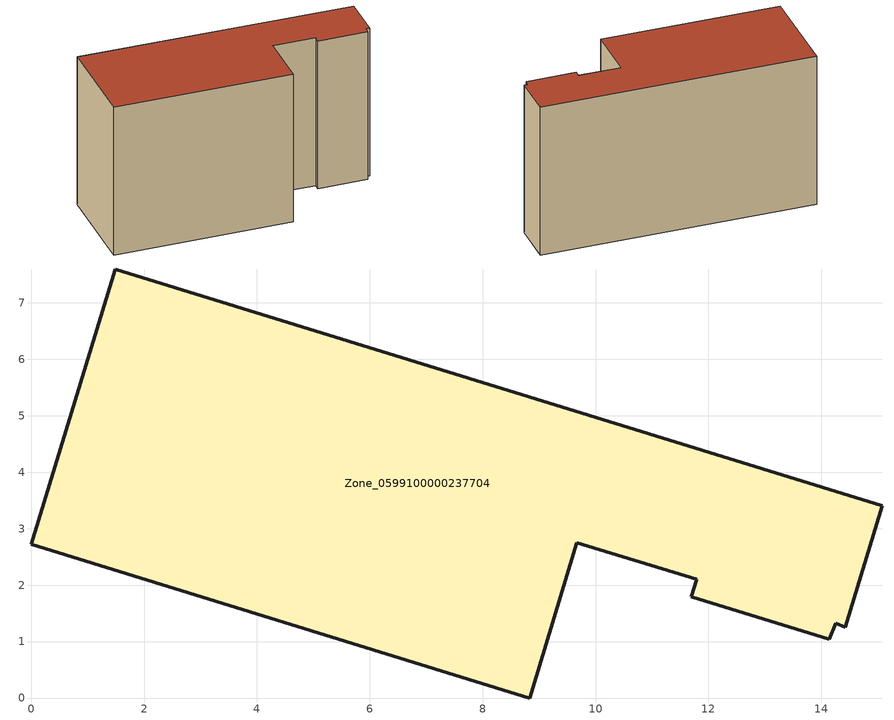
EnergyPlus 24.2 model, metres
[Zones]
Zone_0599100000237704
 floor ground (C_G): 14.26,1.32 14.14,1.04 11.69,1.79 11.79,2.1 9.67,2.75 8.83,0 0,2.72 1.49,7.6 15.08,3.41 14.43,1.26 z0
 wall outside (C_F): 1.49,7.6 0,2.72 8.83,0 9.67,2.75 11.79,2.1 11.69,1.79 14.14,1.04 14.26,1.32 14.43,1.26 15.08,3.41 1.49,7.6 z0:8.3
 roof outside (C_R): 14.43,1.26 15.08,3.41 1.49,7.6 0,2.72 8.83,0 9.67,2.75 11.79,2.1 11.69,1.79 14.14,1.04 14.26,1.32 z8.3
[BUILDING]
Pand.0599100000237704: North Axis=0; Terrain=City; Loads Convergence Tolerance Value=0.04; Temperature Convergence Tolerance Value=0.4; Solar Distribution=FullExterior; Maximum Number of Warmup Days=25; Minimum Number of Warmup Days=1
[Site:Location]
Rotterdam.The.Hague.AP_ZH_NLD Design_Conditions: Latitude=51.96; Longitude=4.45; Time Zone=1; Elevation=-4.5
[SITE:GROUNDTEMPERATURE:BUILDINGSURFACE]
18, 18, 18, 18, 18, 18, 18, 18, 18, 18, 18, 18
[MATERIAL] Thermal Absorptance=0.9; Solar Absorptance=0.7; Visible Absorptance=0.7
Name | Roughness | Thickness | Conductivity | Density | Specific Heat
G.TI.1975-1991 | MediumSmooth | 0.15 | 0.288461 | 540 | 1210
F.TI.1975-1991 | Rough | 0.3 | 0.230769 | 1920 | 840
R.TI.1975-1991 | MediumRough | 0.2 | 0.153846 | 1500 | 1000
[CONSTRUCTION]
C_G: G.TI.1975-1991
C_F: F.TI.1975-1991
C_R: R.TI.1975-1991
[ZONE]
Zone_0599100000237704: Type=1; Multiplier=1; Ceiling Height=Autocalculate; Volume=Autocalculate; Floor Area=autocalculate; Part of Total Floor Area=Yes
[ZONEINFILTRATION:DESIGNFLOWRATE]
Infil_Zone_0599100000237704: Zone or ZoneList or Space or SpaceList=Zone_0599100000237704; Schedule=AlwaysOn; Design Flow Rate Calculation Method=Flow/Area; Flow Rate per Floor Area=0.003; Constant Term Coefficient=1; Temperature Term Coefficient=0; Velocity Term Coefficient=0; Velocity Squared Term Coefficient=0
[HVACTEMPLATE:ZONE:IDEALLOADSAIRSYSTEM]
Zone_0599100000237704: Maximum Heating Supply Air Temperature=50; Minimum Cooling Supply Air Temperature=13; Maximum Heating Supply Air Humidity Ratio=0.0156; Minimum Cooling Supply Air Humidity Ratio=0.0077; Heating Limit=NoLimit; Cooling Limit=NoLimit; Dehumidification Control Type=ConstantSensibleHeatRatio; Cooling Sensible Heat Ratio=0.7; Dehumidification Setpoint=60; Humidification Control Type=None; Humidification Setpoint=30; Outdoor Air Method=None; Outdoor Air Flow Rate per Person=0.00944; Outdoor Air Flow Rate per Zone Floor Area=0; Outdoor Air Flow Rate per Zone=0; Demand Controlled Ventilation Type=None; Outdoor Air Economizer Type=NoEconomizer; Heat Recovery Type=None; Sensible Heat Recovery Effectiveness=0.7; Latent Heat Recovery Effectiveness=0.65
[ZONECONTROL:THERMOSTAT]
ThermostatControl_Zone_0599100000237704: Zone or ZoneList=Zone_0599100000237704; Control Type Schedule=DualSetpointControlType; Control 1=Thermostat_Zone_0599100000237704; Temperature Difference Between Cutout And Setpoint=0
[THERMOSTATSETPOINT:DUALSETPOINT]
Thermostat_Zone_0599100000237704: Heating Setpoint Temperature Schedule=HeatingSetpoint_Zone_0599100000237704; Cooling Setpoint Temperature Schedule=CoolingSetpoint_Zone_0599100000237704
[SCHEDULE:COMPACT]
HeatingSetpoint_Zone_0599100000237704: Through: 12/31, For: AllDays, Until: 24:00, 21
CoolingSetpoint_Zone_0599100000237704: Through: 12/31, For: AllDays, Until: 24:00, 24
DualSetpointControlType: Through: 12/31, For: AllDays, Until: 24:00, 4
AlwaysOn: Through: 12/31, For: AllDays, Until: 24:00, 1
